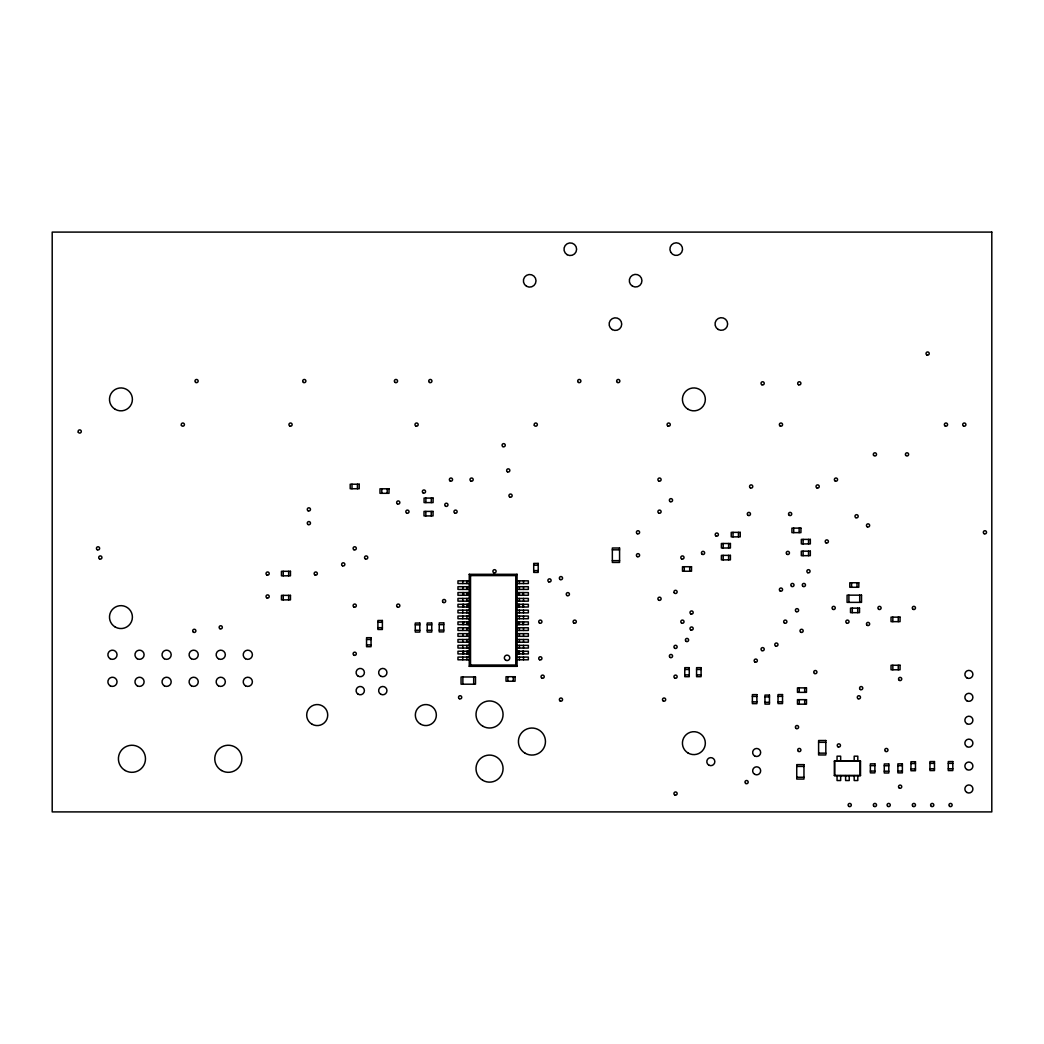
<?xml version="1.0" encoding="UTF-8"?>
<svg xmlns="http://www.w3.org/2000/svg" width="1044" height="1044" viewBox="0 0 1044 1044"><rect width="100%" height="100%" fill="white"/><g stroke="black" fill="none" stroke-linecap="round" stroke-linejoin="round"><path stroke-width="1.5" d="M517.067 666.333L515.775 665.041L515.775 575.596L517.067 574.304L469.252 574.304L469.252 666.333L517.067 666.333L517.067 574.304M469.252 666.333L470.531 665.041L470.531 575.596L469.252 574.304M834.339 775.575L860.504 775.575L860.504 761.141L834.339 761.141L834.339 775.575L860.504 775.575M834.339 761.141L860.504 761.141M612.345 549.823L619.575 549.823M612.345 560.641L619.575 560.641M533.706 565.209L538.208 565.209M533.706 570.624L538.208 570.624M470.531 575.596L515.775 575.596M469.252 580.842L457.964 580.842L457.964 583.557L469.252 583.557M517.067 580.842L528.342 580.842L528.342 583.557L517.067 583.557M469.252 586.715L457.964 586.715L457.964 589.416L469.252 589.416M517.067 586.715L528.342 586.715L528.342 589.416L517.067 589.416M469.252 592.574L457.964 592.574L457.964 595.276L469.252 595.276M517.067 592.574L528.342 592.574L528.342 595.276L517.067 595.276M469.252 598.434L457.964 598.434L457.964 601.148L469.252 601.148M517.067 598.434L528.342 598.434L528.342 601.148L517.067 601.148M469.252 604.306L457.964 604.306L457.964 607.008L469.252 607.008M517.067 604.306L528.342 604.306L528.342 607.008L517.067 607.008M469.252 610.166L457.964 610.166L457.964 612.88L469.252 612.88M517.067 610.166L528.342 610.166L528.342 612.88L517.067 612.88M469.252 616.038L457.964 616.038L457.964 618.74L469.252 618.74M517.067 616.038L528.342 616.038L528.342 618.74L517.067 618.74M469.252 621.898L457.964 621.898L457.964 624.599L469.252 624.599M517.067 621.898L528.342 621.898L528.342 624.599L517.067 624.599M377.889 622.276L382.391 622.276M439.25 624.677L443.752 624.677M415.29 624.86L419.805 624.86M427.231 624.834L431.733 624.834M377.889 627.692L382.391 627.692M469.252 627.757L457.964 627.757L457.964 630.472L469.252 630.472M517.067 627.757L528.342 627.757L528.342 630.472L517.067 630.472M439.25 630.093L443.752 630.093M415.29 630.276L419.805 630.276M427.231 630.237L431.733 630.237M469.252 633.63L457.964 633.63L457.964 636.331L469.252 636.331M517.067 633.63L528.342 633.63L528.342 636.331L517.067 636.331M366.548 639.489L371.051 639.489M469.252 639.489L457.964 639.489L457.964 642.204L469.252 642.204M517.067 639.489L528.342 639.489L528.342 642.204L517.067 642.204M366.548 644.905L371.051 644.905M469.252 645.362L457.964 645.362L457.964 648.063L469.252 648.063M517.067 645.362L528.342 645.362L528.342 648.063L517.067 648.063M469.252 651.221L457.964 651.221L457.964 653.922L469.252 653.922M517.067 651.221L528.342 651.221L528.342 653.922L517.067 653.922M469.252 657.081L457.964 657.081L457.964 659.795L469.252 659.795M517.067 657.081L528.342 657.081L528.342 659.795L517.067 659.795M470.531 665.041L515.775 665.041M684.76 669.478L689.262 669.478M696.57 669.465L701.085 669.465M684.76 674.881L689.262 674.881M696.57 674.881L701.085 674.881M752.372 696.426L756.887 696.426M778.028 696.374L782.53 696.374M764.952 696.896L769.467 696.896M752.372 701.842L756.887 701.842M778.028 701.79L782.53 701.79M764.952 702.312L769.467 702.312M818.6 742.323L825.817 742.323M818.6 753.142L825.817 753.142M929.956 763.36L934.471 763.36M948.291 763.36L952.807 763.36M910.955 763.516L915.471 763.516M870.37 765.657L874.885 765.657M897.879 765.657L902.381 765.657M884.281 765.774L888.796 765.774M796.742 766.426L803.958 766.426M910.955 768.932L915.471 768.932M929.956 768.775L934.471 768.775M948.291 768.775L952.807 768.775M870.37 771.059L874.885 771.059M897.879 771.059L902.381 771.059M884.281 771.19L888.796 771.19M796.742 777.258L803.958 777.258M898.258 617.148L898.258 621.65M898.258 665.263L898.258 669.778M892.842 617.148L892.842 621.65M892.842 665.263L892.842 669.778M860.073 761.572L860.073 775.144M859.708 595.158L859.708 602.375M857.803 761.141L857.803 756.182L854.188 756.182L854.188 761.141M857.803 775.575L857.803 780.534L854.188 780.534L854.188 775.575M857.711 608.143L857.711 612.658M857.007 582.761L857.007 587.276M852.295 608.143L852.295 612.658M851.591 582.761L851.591 587.276M849.229 775.575L849.229 780.534L845.614 780.534L845.614 775.575M848.889 595.158L848.889 602.375M840.655 761.141L840.655 756.182L837.053 756.182L837.053 761.141M840.655 775.575L840.655 780.534L837.053 780.534L837.053 775.575M834.769 761.572L834.769 775.144M808.539 539.396L808.539 543.911M808.526 551.167L808.526 555.669M804.676 687.865L804.676 692.368M804.689 699.676L804.689 704.178M803.123 539.396L803.123 543.911M803.11 551.167L803.11 555.669M799.26 687.865L799.26 692.368M799.273 699.676L799.273 704.178M799.13 528.12L799.13 532.636M793.714 528.12L793.714 532.636M738.447 532.362L738.447 536.864M733.032 532.362L733.032 536.864M728.621 543.493L728.621 548.009M728.608 555.369L728.608 559.871M723.205 543.493L723.205 548.009M723.192 555.369L723.192 559.871M689.706 566.722L689.706 571.238M684.29 566.722L684.29 571.238M523.514 580.842L523.514 583.557M523.514 586.715L523.514 589.416M523.514 592.574L523.514 595.276M523.514 598.434L523.514 601.148M523.514 604.306L523.514 607.008M523.514 610.166L523.514 612.88M523.514 616.038L523.514 618.74M523.514 621.898L523.514 624.599M523.514 627.757L523.514 630.472M523.514 633.63L523.514 636.331M523.514 639.489L523.514 642.204M523.514 645.362L523.514 648.063M523.514 651.221L523.514 653.922M523.514 657.081L523.514 659.795M522.705 592.574L522.705 595.276M522.705 604.306L522.705 607.008M522.705 621.898L522.705 624.599M522.705 651.221L522.705 653.922M519.403 580.842L519.403 583.557M519.403 586.715L519.403 589.416M519.403 592.574L519.403 595.276M519.403 598.434L519.403 601.148M519.403 604.306L519.403 607.008M519.403 610.166L519.403 612.88M519.403 616.038L519.403 618.74M519.403 621.898L519.403 624.599M519.403 627.757L519.403 630.472M519.403 633.63L519.403 636.331M519.403 639.489L519.403 642.204M519.403 645.362L519.403 648.063M519.403 651.221L519.403 653.922M519.403 657.081L519.403 659.795M518.594 592.574L518.594 595.276M518.594 604.306L518.594 607.008M518.594 621.898L518.594 624.599M518.594 651.221L518.594 653.922M513.243 676.721L513.243 681.236M507.841 676.721L507.841 681.236M473.689 676.982L473.689 684.198M467.725 592.574L467.725 595.276M467.725 604.306L467.725 607.008M467.725 621.898L467.725 624.599M467.725 651.221L467.725 653.922M466.916 580.842L466.916 583.557M466.916 586.715L466.916 589.416M466.916 592.574L466.916 595.276M466.916 598.434L466.916 601.148M466.916 604.306L466.916 607.008M466.916 610.166L466.916 612.88M466.916 616.038L466.916 618.74M466.916 621.898L466.916 624.599M466.916 627.757L466.916 630.472M466.916 633.63L466.916 636.331M466.916 639.489L466.916 642.204M466.916 645.362L466.916 648.063M466.916 651.221L466.916 653.922M466.916 657.081L466.916 659.795M463.601 592.574L463.601 595.276M463.601 604.306L463.601 607.008M463.601 621.898L463.601 624.599M463.601 651.221L463.601 653.922M462.792 580.842L462.792 583.557M462.792 586.715L462.792 589.416M462.792 592.574L462.792 595.276M462.792 598.434L462.792 601.148M462.792 604.306L462.792 607.008M462.792 610.166L462.792 612.88M462.792 616.038L462.792 618.74M462.792 621.898L462.792 624.599M462.792 627.757L462.792 630.472M462.792 633.63L462.792 636.331M462.792 639.489L462.792 642.204M462.792 645.362L462.792 648.063M462.792 651.221L462.792 653.922M462.792 657.081L462.792 659.795M462.87 676.982L462.87 684.198M431.302 498.079L431.302 502.595M431.237 511.403L431.237 515.919M425.887 498.079L425.887 502.595M425.835 511.403L425.835 515.919M387.207 488.801L387.207 493.316M381.791 488.801L381.791 493.316M357.413 484.22L357.413 488.736M351.998 484.22L351.998 488.736M288.666 571.303L288.666 575.818M288.666 595.367L288.666 599.882M283.25 571.303L283.25 575.818M283.25 595.367L283.25 599.882M991.8 232.094L52.2 232.094L52.2 811.906L991.8 811.906L991.8 232.094M359.214 484.22L350.197 484.22L350.197 488.736L359.214 488.736L359.214 484.22M389.007 488.801L379.99 488.801L379.99 493.316L389.007 493.316L389.007 488.801M433.103 498.079L424.073 498.079L424.073 502.595L433.103 502.595L433.103 498.079M433.051 511.403L424.021 511.403L424.021 515.919L433.051 515.919L433.051 511.403M800.931 528.12L791.913 528.12L791.913 532.636L800.931 532.636L800.931 528.12M740.248 532.362L731.231 532.362L731.231 536.864L740.248 536.864L740.248 532.362M810.34 539.396L801.322 539.396L801.322 543.911L810.34 543.911L810.34 539.396M730.422 543.493L721.391 543.493L721.391 548.009L730.422 548.009L730.422 543.493M619.575 548.009L612.345 548.009L612.345 562.442L619.575 562.442L619.575 548.009M810.327 551.167L801.309 551.167L801.309 555.669L810.327 555.669L810.327 551.167M730.409 555.369L721.391 555.369L721.391 559.871L730.409 559.871L730.409 555.369M538.208 563.408L533.706 563.408L533.706 572.425L538.208 572.425L538.208 563.408M691.519 566.722L682.489 566.722L682.489 571.238L691.519 571.238L691.519 566.722M290.467 571.303L281.449 571.303L281.449 575.818L290.467 575.818L290.467 571.303M858.807 582.761L849.79 582.761L849.79 587.276L858.807 587.276L858.807 582.761M290.467 595.367L281.449 595.367L281.449 599.882L290.467 599.882L290.467 595.367M861.522 595.158L847.076 595.158L847.076 602.375L861.522 602.375L861.522 595.158M859.512 608.143L850.495 608.143L850.495 612.658L859.512 612.658L859.512 608.143M900.058 617.148L891.041 617.148L891.041 621.65L900.058 621.65L900.058 617.148M382.391 620.475L377.889 620.475L377.889 629.493L382.391 629.493L382.391 620.475M443.752 622.876L439.25 622.876L439.25 631.894L443.752 631.894L443.752 622.876M419.805 623.059L415.29 623.059L415.29 632.077L419.805 632.077L419.805 623.059M431.733 623.02L427.231 623.02L427.231 632.051L431.733 632.051L431.733 623.02M371.051 637.688L366.548 637.688L366.548 646.706L371.051 646.706L371.051 637.688M900.058 665.263L891.041 665.263L891.041 669.778L900.058 669.778L900.058 665.263M689.262 667.664L684.76 667.664L684.76 676.695L689.262 676.695L689.262 667.664M701.085 667.664L696.57 667.664L696.57 676.682L701.085 676.682L701.085 667.664M515.057 676.721L506.027 676.721L506.027 681.236L515.057 681.236L515.057 676.721M475.503 676.982L461.056 676.982L461.056 684.198L475.503 684.198L475.503 676.982M806.477 687.865L797.459 687.865L797.459 692.368L806.477 692.368L806.477 687.865M756.887 694.625L752.372 694.625L752.372 703.643L756.887 703.643L756.887 694.625M782.53 694.573L778.028 694.573L778.028 703.591L782.53 703.591L782.53 694.573M769.467 695.095L764.952 695.095L764.952 704.113L769.467 704.113L769.467 695.095M806.49 699.676L797.459 699.676L797.459 704.178L806.49 704.178L806.49 699.676M825.817 740.509L818.6 740.509L818.6 754.956L825.817 754.956L825.817 740.509M915.471 761.715L910.955 761.715L910.955 770.746L915.471 770.746L915.471 761.715M934.471 761.559L929.956 761.559L929.956 770.576L934.471 770.576L934.471 761.559M952.807 761.559L948.291 761.559L948.291 770.576L952.807 770.576L952.807 761.559M874.885 763.843L870.37 763.843L870.37 772.873L874.885 772.873L874.885 763.843M902.381 763.843L897.879 763.843L897.879 772.873L902.381 772.873L902.381 763.843M888.796 763.973L884.281 763.973L884.281 772.991L888.796 772.991L888.796 763.973M803.958 764.626L796.742 764.626L796.742 779.059L803.958 779.059L803.958 764.626M688.153 409.313A11.458 11.458 0 0 0 705.339 399.395A11.458 11.458 0 0 0 688.153 389.464A11.458 11.458 0 0 0 688.153 409.313M115.218 409.313A11.458 11.458 0 0 0 132.405 399.395A11.458 11.458 0 0 0 115.218 389.464A11.458 11.458 0 0 0 115.218 409.313M688.153 753.076A11.458 11.458 0 0 0 705.339 743.145A11.458 11.458 0 0 0 688.153 733.227A11.458 11.458 0 0 0 688.153 753.076M115.218 627.026A11.458 11.458 0 0 0 132.405 617.108A11.458 11.458 0 0 0 115.218 607.177A11.458 11.458 0 0 0 115.218 627.026M708.811 765.121A4.019 4.019 0 0 0 714.84 761.65A4.019 4.019 0 0 0 708.811 758.166A4.019 4.019 0 0 0 708.811 765.121M754.655 774.296A4.019 4.019 0 0 0 760.671 770.811A4.019 4.019 0 0 0 754.655 767.34A4.019 4.019 0 0 0 754.655 774.296M754.655 755.96A4.019 4.019 0 0 0 760.671 752.476A4.019 4.019 0 0 0 754.655 749.005A4.019 4.019 0 0 0 754.655 755.96M125.189 770.511A13.533 13.533 0 0 0 145.481 758.779A13.533 13.533 0 0 0 125.189 747.06A13.533 13.533 0 0 0 125.189 770.511M221.537 770.511A13.533 13.533 0 0 0 241.843 758.779A13.533 13.533 0 0 0 221.537 747.06A13.533 13.533 0 0 0 221.537 770.511M690.789 613.911A1.605 1.605 0 0 0 693.19 612.528A1.605 1.605 0 0 0 690.789 611.131A1.605 1.605 0 0 0 690.789 613.911M573.9 623.085A1.605 1.605 0 0 0 576.314 621.689A1.605 1.605 0 0 0 573.9 620.293A1.605 1.605 0 0 0 573.9 623.085M443.282 602.453A1.605 1.605 0 0 0 445.684 601.07A1.605 1.605 0 0 0 443.282 599.674A1.605 1.605 0 0 0 443.282 602.453M342.445 565.783A1.605 1.605 0 0 0 344.859 564.399A1.605 1.605 0 0 0 342.445 563.003A1.605 1.605 0 0 0 342.445 565.783M800.787 632.246A1.605 1.605 0 0 0 803.188 630.85A1.605 1.605 0 0 0 800.787 629.467A1.605 1.605 0 0 0 800.787 632.246M885.573 751.419A1.605 1.605 0 0 0 887.987 750.023A1.605 1.605 0 0 0 885.573 748.639A1.605 1.605 0 0 0 885.573 751.419M867.251 625.369A1.605 1.605 0 0 0 869.652 623.986A1.605 1.605 0 0 0 867.251 622.589A1.605 1.605 0 0 0 867.251 625.369M780.155 425.991A1.605 1.605 0 0 0 782.569 424.608A1.605 1.605 0 0 0 780.155 423.212A1.605 1.605 0 0 0 780.155 425.991M963.495 425.991A1.605 1.605 0 0 0 965.909 424.608A1.605 1.605 0 0 0 963.495 423.212A1.605 1.605 0 0 0 963.495 425.991M181.434 425.404A1.605 1.605 0 0 0 184.214 425.404A1.605 1.605 0 0 0 182.83 423.003A1.605 1.605 0 0 0 181.434 425.404M945.159 425.991A1.605 1.605 0 0 0 947.574 424.608A1.605 1.605 0 0 0 945.159 423.212A1.605 1.605 0 0 0 945.159 425.991M415.773 425.991A1.605 1.605 0 0 0 418.187 424.608A1.605 1.605 0 0 0 415.773 423.212A1.605 1.605 0 0 0 415.773 425.991M289.736 425.991A1.605 1.605 0 0 0 292.137 424.608A1.605 1.605 0 0 0 289.736 423.212A1.605 1.605 0 0 0 289.736 425.991M534.358 425.404A1.605 1.605 0 0 0 537.138 425.404A1.605 1.605 0 0 0 535.755 423.003A1.605 1.605 0 0 0 534.358 425.404M667.86 425.991A1.605 1.605 0 0 0 670.274 424.608A1.605 1.605 0 0 0 667.86 423.212A1.605 1.605 0 0 0 667.86 425.991M78.313 432.281A1.605 1.605 0 0 0 81.093 432.281A1.605 1.605 0 0 0 79.696 429.867A1.605 1.605 0 0 0 78.313 432.281M397.451 607.034A1.605 1.605 0 0 0 399.852 605.65A1.605 1.605 0 0 0 397.451 604.254A1.605 1.605 0 0 0 397.451 607.034M353.903 655.162A1.605 1.605 0 0 0 356.317 653.779A1.605 1.605 0 0 0 353.903 652.383A1.605 1.605 0 0 0 353.903 655.162M353.903 607.034A1.605 1.605 0 0 0 356.317 605.65A1.605 1.605 0 0 0 353.903 604.254A1.605 1.605 0 0 0 353.903 607.034M674.737 648.285A1.605 1.605 0 0 0 677.151 646.902A1.605 1.605 0 0 0 674.737 645.505A1.605 1.605 0 0 0 674.737 648.285M791.613 586.415A1.605 1.605 0 0 0 794.027 585.018A1.605 1.605 0 0 0 791.613 583.635A1.605 1.605 0 0 0 791.613 586.415M548.7 581.834A1.605 1.605 0 0 0 551.101 580.438A1.605 1.605 0 0 0 548.7 579.042A1.605 1.605 0 0 0 548.7 581.834M195.776 382.456A1.605 1.605 0 0 0 198.177 381.06A1.605 1.605 0 0 0 195.776 379.664A1.605 1.605 0 0 0 195.776 382.456M926.824 354.947A1.605 1.605 0 0 0 929.238 353.564A1.605 1.605 0 0 0 926.824 352.167A1.605 1.605 0 0 0 926.824 354.947M761.82 384.74A1.605 1.605 0 0 0 764.234 383.357A1.605 1.605 0 0 0 761.82 381.96A1.605 1.605 0 0 0 761.82 384.74M798.49 384.74A1.605 1.605 0 0 0 800.905 383.357A1.605 1.605 0 0 0 798.49 381.96A1.605 1.605 0 0 0 798.49 384.74M395.154 382.456A1.605 1.605 0 0 0 397.568 381.06A1.605 1.605 0 0 0 395.154 379.664A1.605 1.605 0 0 0 395.154 382.456M429.528 382.456A1.605 1.605 0 0 0 431.942 381.06A1.605 1.605 0 0 0 429.528 379.664A1.605 1.605 0 0 0 429.528 382.456M303.491 382.456A1.605 1.605 0 0 0 305.892 381.06A1.605 1.605 0 0 0 303.491 379.664A1.605 1.605 0 0 0 303.491 382.456M578.493 382.456A1.605 1.605 0 0 0 580.895 381.06A1.605 1.605 0 0 0 578.493 379.664A1.605 1.605 0 0 0 578.493 382.456M617.448 382.456A1.605 1.605 0 0 0 619.862 381.06A1.605 1.605 0 0 0 617.448 379.664A1.605 1.605 0 0 0 617.448 382.456M984.127 533.706A1.605 1.605 0 0 0 986.528 532.309A1.605 1.605 0 0 0 984.127 530.926A1.605 1.605 0 0 0 984.127 533.706M798.49 751.419A1.605 1.605 0 0 0 800.905 750.023A1.605 1.605 0 0 0 798.49 748.639A1.605 1.605 0 0 0 798.49 751.419M874.115 806.412A1.605 1.605 0 0 0 876.529 805.028A1.605 1.605 0 0 0 874.115 803.632A1.605 1.605 0 0 0 874.115 806.412M848.916 806.412A1.605 1.605 0 0 0 851.317 805.028A1.605 1.605 0 0 0 848.916 803.632A1.605 1.605 0 0 0 848.916 806.412M832.864 609.331A1.605 1.605 0 0 0 835.278 607.934A1.605 1.605 0 0 0 832.864 606.551A1.605 1.605 0 0 0 832.864 609.331M745.781 783.496A1.605 1.605 0 0 0 748.196 782.113A1.605 1.605 0 0 0 745.781 780.716A1.605 1.605 0 0 0 745.781 783.496M459.321 698.71A1.605 1.605 0 0 0 461.735 697.314A1.605 1.605 0 0 0 459.321 695.93A1.605 1.605 0 0 0 459.321 698.71M887.87 806.412A1.605 1.605 0 0 0 890.284 805.028A1.605 1.605 0 0 0 887.87 803.632A1.605 1.605 0 0 0 887.87 806.412M913.082 806.412A1.605 1.605 0 0 0 915.484 805.028A1.605 1.605 0 0 0 913.082 803.632A1.605 1.605 0 0 0 913.082 806.412M878.709 609.331A1.605 1.605 0 0 0 881.11 607.934A1.605 1.605 0 0 0 878.709 606.551A1.605 1.605 0 0 0 878.709 609.331M266.82 574.957A1.605 1.605 0 0 0 269.221 573.561A1.605 1.605 0 0 0 266.82 572.177A1.605 1.605 0 0 0 266.82 574.957M266.82 597.873A1.605 1.605 0 0 0 269.221 596.476A1.605 1.605 0 0 0 266.82 595.093A1.605 1.605 0 0 0 266.82 597.873M314.949 574.957A1.605 1.605 0 0 0 317.35 573.561A1.605 1.605 0 0 0 314.949 572.177A1.605 1.605 0 0 0 314.949 574.957M931.418 806.412A1.605 1.605 0 0 0 933.819 805.028A1.605 1.605 0 0 0 931.418 803.632A1.605 1.605 0 0 0 931.418 806.412M949.74 806.412A1.605 1.605 0 0 0 952.154 805.028A1.605 1.605 0 0 0 949.74 803.632A1.605 1.605 0 0 0 949.74 806.412M796.207 728.503A1.605 1.605 0 0 0 798.608 727.107A1.605 1.605 0 0 0 796.207 725.711A1.605 1.605 0 0 0 796.207 728.503M539.526 623.085A1.605 1.605 0 0 0 541.94 621.689A1.605 1.605 0 0 0 539.526 620.293A1.605 1.605 0 0 0 539.526 623.085M681.615 558.918A1.605 1.605 0 0 0 684.029 557.522A1.605 1.605 0 0 0 681.615 556.126A1.605 1.605 0 0 0 681.615 558.918M637.205 556.622A1.605 1.605 0 0 0 639.607 555.225A1.605 1.605 0 0 0 637.205 553.842A1.605 1.605 0 0 0 637.205 556.622M715.988 535.99A1.605 1.605 0 0 0 718.402 534.606A1.605 1.605 0 0 0 715.988 533.21A1.605 1.605 0 0 0 715.988 535.99M637.205 533.706A1.605 1.605 0 0 0 639.607 532.309A1.605 1.605 0 0 0 637.205 530.926A1.605 1.605 0 0 0 637.205 533.706M826 542.867A1.605 1.605 0 0 0 828.401 541.484A1.605 1.605 0 0 0 826 540.087A1.605 1.605 0 0 0 826 542.867M899.328 680.375A1.605 1.605 0 0 0 901.742 678.978A1.605 1.605 0 0 0 899.328 677.595A1.605 1.605 0 0 0 899.328 680.375M913.082 609.331A1.605 1.605 0 0 0 915.484 607.934A1.605 1.605 0 0 0 913.082 606.551A1.605 1.605 0 0 0 913.082 609.331M406.612 513.074A1.605 1.605 0 0 0 409.026 511.69A1.605 1.605 0 0 0 406.612 510.294A1.605 1.605 0 0 0 406.612 513.074M454.74 513.074A1.605 1.605 0 0 0 457.142 511.69A1.605 1.605 0 0 0 454.74 510.294A1.605 1.605 0 0 0 454.74 513.074M658.699 513.074A1.605 1.605 0 0 0 661.113 511.69A1.605 1.605 0 0 0 658.699 510.294A1.605 1.605 0 0 0 658.699 513.074M658.699 600.169A1.605 1.605 0 0 0 661.113 598.773A1.605 1.605 0 0 0 658.699 597.377A1.605 1.605 0 0 0 658.699 600.169M784.488 623.085A1.605 1.605 0 0 0 786.902 621.689A1.605 1.605 0 0 0 784.488 620.293A1.605 1.605 0 0 0 784.488 623.085M796.207 611.627A1.605 1.605 0 0 0 798.608 610.231A1.605 1.605 0 0 0 796.207 608.835A1.605 1.605 0 0 0 796.207 611.627M674.15 592.705A1.605 1.605 0 0 0 676.93 592.705A1.605 1.605 0 0 0 675.546 590.291A1.605 1.605 0 0 0 674.15 592.705M397.451 503.913A1.605 1.605 0 0 0 399.852 502.516A1.605 1.605 0 0 0 397.451 501.133A1.605 1.605 0 0 0 397.451 503.913M445.566 506.209A1.605 1.605 0 0 0 447.98 504.813A1.605 1.605 0 0 0 445.566 503.417A1.605 1.605 0 0 0 445.566 506.209M670.157 501.616A1.605 1.605 0 0 0 672.571 500.233A1.605 1.605 0 0 0 670.157 498.836A1.605 1.605 0 0 0 670.157 501.616M816.826 487.874A1.605 1.605 0 0 0 819.24 486.478A1.605 1.605 0 0 0 816.826 485.082A1.605 1.605 0 0 0 816.826 487.874M450.16 480.997A1.605 1.605 0 0 0 452.561 479.601A1.605 1.605 0 0 0 450.16 478.217A1.605 1.605 0 0 0 450.16 480.997M750.362 487.874A1.605 1.605 0 0 0 752.776 486.478A1.605 1.605 0 0 0 750.362 485.082A1.605 1.605 0 0 0 750.362 487.874M789.329 515.371A1.605 1.605 0 0 0 791.73 513.974A1.605 1.605 0 0 0 789.329 512.591A1.605 1.605 0 0 0 789.329 515.371M748.078 515.371A1.605 1.605 0 0 0 750.479 513.974A1.605 1.605 0 0 0 748.078 512.591A1.605 1.605 0 0 0 748.078 515.371M470.779 480.997A1.605 1.605 0 0 0 473.193 479.601A1.605 1.605 0 0 0 470.779 478.217A1.605 1.605 0 0 0 470.779 480.997M835.161 480.997A1.605 1.605 0 0 0 837.575 479.601A1.605 1.605 0 0 0 835.161 478.217A1.605 1.605 0 0 0 835.161 480.997M754.956 662.04A1.605 1.605 0 0 0 757.357 660.643A1.605 1.605 0 0 0 754.956 659.26A1.605 1.605 0 0 0 754.956 662.04M670.157 657.459A1.605 1.605 0 0 0 672.571 656.063A1.605 1.605 0 0 0 670.157 654.679A1.605 1.605 0 0 0 670.157 657.459M658.699 480.997A1.605 1.605 0 0 0 661.113 479.601A1.605 1.605 0 0 0 658.699 478.217A1.605 1.605 0 0 0 658.699 480.997M686.195 641.407A1.605 1.605 0 0 0 688.609 640.024A1.605 1.605 0 0 0 686.195 638.628A1.605 1.605 0 0 0 686.195 641.407M567.036 595.576A1.605 1.605 0 0 0 569.437 594.193A1.605 1.605 0 0 0 567.036 592.796A1.605 1.605 0 0 0 567.036 595.576M780.155 590.995A1.605 1.605 0 0 0 782.569 589.599A1.605 1.605 0 0 0 780.155 588.216A1.605 1.605 0 0 0 780.155 590.995M681.615 623.085A1.605 1.605 0 0 0 684.029 621.689A1.605 1.605 0 0 0 681.615 620.293A1.605 1.605 0 0 0 681.615 623.085M219.932 628.723A1.605 1.605 0 0 0 222.333 627.327A1.605 1.605 0 0 0 219.932 625.943A1.605 1.605 0 0 0 219.932 628.723M803.071 586.415A1.605 1.605 0 0 0 805.485 585.018A1.605 1.605 0 0 0 803.071 583.635A1.605 1.605 0 0 0 803.071 586.415M560.158 579.537A1.605 1.605 0 0 0 562.559 578.141A1.605 1.605 0 0 0 560.158 576.758A1.605 1.605 0 0 0 560.158 579.537M761.82 650.582A1.605 1.605 0 0 0 764.234 649.185A1.605 1.605 0 0 0 761.82 647.802A1.605 1.605 0 0 0 761.82 650.582M858.077 698.71A1.605 1.605 0 0 0 860.491 697.314A1.605 1.605 0 0 0 858.077 695.93A1.605 1.605 0 0 0 858.077 698.71M308.071 524.532A1.605 1.605 0 0 0 310.473 523.148A1.605 1.605 0 0 0 308.071 521.752A1.605 1.605 0 0 0 308.071 524.532M867.251 526.828A1.605 1.605 0 0 0 869.652 525.432A1.605 1.605 0 0 0 867.251 524.049A1.605 1.605 0 0 0 867.251 526.828M502.869 446.623A1.605 1.605 0 0 0 505.27 445.227A1.605 1.605 0 0 0 502.869 443.831A1.605 1.605 0 0 0 502.869 446.623M873.528 455.197A1.605 1.605 0 0 0 876.308 455.197A1.605 1.605 0 0 0 874.924 452.783A1.605 1.605 0 0 0 873.528 455.197M353.903 549.744A1.605 1.605 0 0 0 356.317 548.361A1.605 1.605 0 0 0 353.903 546.965A1.605 1.605 0 0 0 353.903 549.744M97.236 549.744A1.605 1.605 0 0 0 99.637 548.361A1.605 1.605 0 0 0 97.236 546.965A1.605 1.605 0 0 0 97.236 549.744M308.071 510.79A1.605 1.605 0 0 0 310.473 509.394A1.605 1.605 0 0 0 308.071 508.01A1.605 1.605 0 0 0 308.071 510.79M855.78 517.667A1.605 1.605 0 0 0 858.194 516.271A1.605 1.605 0 0 0 855.78 514.875A1.605 1.605 0 0 0 855.78 517.667M905.618 455.197A1.605 1.605 0 0 0 908.397 455.197A1.605 1.605 0 0 0 907.001 452.783A1.605 1.605 0 0 0 905.618 455.197M507.449 471.823A1.605 1.605 0 0 0 509.85 470.439A1.605 1.605 0 0 0 507.449 469.043A1.605 1.605 0 0 0 507.449 471.823M365.361 558.918A1.605 1.605 0 0 0 367.775 557.522A1.605 1.605 0 0 0 365.361 556.126A1.605 1.605 0 0 0 365.361 558.918M99.519 558.918A1.605 1.605 0 0 0 101.934 557.522A1.605 1.605 0 0 0 99.519 556.126A1.605 1.605 0 0 0 99.519 558.918M690.789 629.95A1.605 1.605 0 0 0 693.19 628.566A1.605 1.605 0 0 0 690.789 627.17A1.605 1.605 0 0 0 690.789 629.95M193.479 632.246A1.605 1.605 0 0 0 195.894 630.85A1.605 1.605 0 0 0 193.479 629.467A1.605 1.605 0 0 0 193.479 632.246M807.664 572.66A1.605 1.605 0 0 0 810.066 571.277A1.605 1.605 0 0 0 807.664 569.88A1.605 1.605 0 0 0 807.664 572.66M493.695 572.66A1.605 1.605 0 0 0 496.109 571.277A1.605 1.605 0 0 0 493.695 569.88A1.605 1.605 0 0 0 493.695 572.66M539.526 659.743A1.605 1.605 0 0 0 541.94 658.359A1.605 1.605 0 0 0 539.526 656.963A1.605 1.605 0 0 0 539.526 659.743M775.575 646.001A1.605 1.605 0 0 0 777.989 644.605A1.605 1.605 0 0 0 775.575 643.221A1.605 1.605 0 0 0 775.575 646.001M860.373 689.536A1.605 1.605 0 0 0 862.775 688.153A1.605 1.605 0 0 0 860.373 686.756A1.605 1.605 0 0 0 860.373 689.536M674.737 794.954A1.605 1.605 0 0 0 677.151 793.571A1.605 1.605 0 0 0 674.737 792.174A1.605 1.605 0 0 0 674.737 794.954M541.823 678.078A1.605 1.605 0 0 0 544.237 676.695A1.605 1.605 0 0 0 541.823 675.298A1.605 1.605 0 0 0 541.823 678.078M674.737 678.078A1.605 1.605 0 0 0 677.151 676.695A1.605 1.605 0 0 0 674.737 675.298A1.605 1.605 0 0 0 674.737 678.078M509.733 497.035A1.605 1.605 0 0 0 512.147 495.639A1.605 1.605 0 0 0 509.733 494.256A1.605 1.605 0 0 0 509.733 497.035M423.146 492.951A1.605 1.605 0 0 0 425.56 491.554A1.605 1.605 0 0 0 423.146 490.171A1.605 1.605 0 0 0 423.146 492.951M899.328 788.089A1.605 1.605 0 0 0 901.742 786.693A1.605 1.605 0 0 0 899.328 785.297A1.605 1.605 0 0 0 899.328 788.089M838.045 746.838A1.605 1.605 0 0 0 840.459 745.442A1.605 1.605 0 0 0 838.045 744.046A1.605 1.605 0 0 0 838.045 746.838M846.619 623.085A1.605 1.605 0 0 0 849.033 621.689A1.605 1.605 0 0 0 846.619 620.293A1.605 1.605 0 0 0 846.619 623.085M814.542 673.497A1.605 1.605 0 0 0 816.943 672.101A1.605 1.605 0 0 0 814.542 670.718A1.605 1.605 0 0 0 814.542 673.497M702.247 554.325A1.605 1.605 0 0 0 704.648 552.942A1.605 1.605 0 0 0 702.247 551.545A1.605 1.605 0 0 0 702.247 554.325M787.032 554.325A1.605 1.605 0 0 0 789.447 552.942A1.605 1.605 0 0 0 787.032 551.545A1.605 1.605 0 0 0 787.032 554.325M663.279 700.994A1.605 1.605 0 0 0 665.694 699.611A1.605 1.605 0 0 0 663.279 698.214A1.605 1.605 0 0 0 663.279 700.994M560.158 700.994A1.605 1.605 0 0 0 562.559 699.611A1.605 1.605 0 0 0 560.158 698.214A1.605 1.605 0 0 0 560.158 700.994M245.497 685.804A4.607 4.607 0 0 0 252.4 681.823A4.607 4.607 0 0 0 245.497 677.843A4.607 4.607 0 0 0 245.497 685.804M218.431 685.804A4.607 4.607 0 0 0 225.334 681.823A4.607 4.607 0 0 0 218.431 677.843A4.607 4.607 0 0 0 218.431 685.804M191.365 685.804A4.607 4.607 0 0 0 198.269 681.823A4.607 4.607 0 0 0 191.365 677.843A4.607 4.607 0 0 0 191.365 685.804M164.299 685.804A4.607 4.607 0 0 0 171.203 681.823A4.607 4.607 0 0 0 164.299 677.843A4.607 4.607 0 0 0 164.299 685.804M137.234 685.804A4.607 4.607 0 0 0 144.124 681.823A4.607 4.607 0 0 0 137.234 677.843A4.607 4.607 0 0 0 137.234 685.804M110.155 685.804A4.607 4.607 0 0 0 117.058 681.823A4.607 4.607 0 0 0 110.155 677.843A4.607 4.607 0 0 0 110.155 685.804M245.497 658.738A4.607 4.607 0 0 0 252.4 654.758A4.607 4.607 0 0 0 245.497 650.777A4.607 4.607 0 0 0 245.497 658.738M218.431 658.738A4.607 4.607 0 0 0 225.334 654.758A4.607 4.607 0 0 0 218.431 650.777A4.607 4.607 0 0 0 218.431 658.738M191.365 658.738A4.607 4.607 0 0 0 198.269 654.758A4.607 4.607 0 0 0 191.365 650.777A4.607 4.607 0 0 0 191.365 658.738M164.299 658.738A4.607 4.607 0 0 0 171.203 654.758A4.607 4.607 0 0 0 164.299 650.777A4.607 4.607 0 0 0 164.299 658.738M137.234 658.738A4.607 4.607 0 0 0 144.124 654.758A4.607 4.607 0 0 0 137.234 650.777A4.607 4.607 0 0 0 137.234 658.738M110.155 658.738A4.607 4.607 0 0 0 117.058 654.758A4.607 4.607 0 0 0 110.155 650.777A4.607 4.607 0 0 0 110.155 658.738M567.14 254.697A6.316 6.316 0 0 0 576.614 249.229A6.316 6.316 0 0 0 567.14 243.761A6.316 6.316 0 0 0 567.14 254.697M526.541 286.278A6.316 6.316 0 0 0 536.016 280.81A6.316 6.316 0 0 0 526.541 275.342A6.316 6.316 0 0 0 526.541 286.278M612.254 329.591A6.316 6.316 0 0 0 621.728 324.123A6.316 6.316 0 0 0 612.254 318.655A6.316 6.316 0 0 0 612.254 329.591M670.757 252.27A6.316 6.316 0 0 0 681.706 252.27A6.316 6.316 0 0 0 676.225 242.795A6.316 6.316 0 0 0 670.757 252.27M632.468 286.16A6.316 6.316 0 0 0 641.943 280.679A6.316 6.316 0 0 0 632.468 275.211A6.316 6.316 0 0 0 632.468 286.16M718.181 329.46A6.316 6.316 0 0 0 727.655 323.992A6.316 6.316 0 0 0 718.181 318.524A6.316 6.316 0 0 0 718.181 329.46M482.772 780.325A13.52 13.52 0 0 0 503.064 768.606A13.52 13.52 0 0 0 482.772 756.9A13.52 13.52 0 0 0 482.772 780.325M525.184 753.259A13.52 13.52 0 0 0 545.464 741.54A13.52 13.52 0 0 0 525.184 729.834A13.52 13.52 0 0 0 525.184 753.259M482.772 726.193A13.52 13.52 0 0 0 503.064 714.474A13.52 13.52 0 0 0 482.772 702.769A13.52 13.52 0 0 0 482.772 726.193M966.874 792.461A4.019 4.019 0 0 0 972.904 788.99A4.019 4.019 0 0 0 966.874 785.506A4.019 4.019 0 0 0 966.874 792.461M966.874 769.545A4.019 4.019 0 0 0 972.904 766.061A4.019 4.019 0 0 0 966.874 762.59A4.019 4.019 0 0 0 966.874 769.545M966.874 746.63A4.019 4.019 0 0 0 972.904 743.145A4.019 4.019 0 0 0 966.874 739.674A4.019 4.019 0 0 0 966.874 746.63M966.874 723.714A4.019 4.019 0 0 0 972.904 720.229A4.019 4.019 0 0 0 966.874 716.758A4.019 4.019 0 0 0 966.874 723.714M966.874 700.798A4.019 4.019 0 0 0 972.904 697.314A4.019 4.019 0 0 0 966.874 693.842A4.019 4.019 0 0 0 966.874 700.798M966.874 677.869A4.019 4.019 0 0 0 972.904 674.398A4.019 4.019 0 0 0 966.874 670.927A4.019 4.019 0 0 0 966.874 677.869M380.721 676.173A4.15 4.15 0 0 0 386.946 672.571A4.15 4.15 0 0 0 380.721 668.982A4.15 4.15 0 0 0 380.721 676.173M358.17 676.173A4.15 4.15 0 0 0 364.395 672.571A4.15 4.15 0 0 0 358.17 668.982A4.15 4.15 0 0 0 358.17 676.173M358.17 694.221A4.15 4.15 0 0 0 364.395 690.619A4.15 4.15 0 0 0 358.17 687.03A4.15 4.15 0 0 0 358.17 694.221M380.721 694.221A4.15 4.15 0 0 0 386.946 690.619A4.15 4.15 0 0 0 380.721 687.03A4.15 4.15 0 0 0 380.721 694.221M311.947 724.171A10.505 10.505 0 0 0 327.725 715.075A10.505 10.505 0 0 0 311.947 705.966A10.505 10.505 0 0 0 311.947 724.171M420.588 724.171A10.505 10.505 0 0 0 436.353 715.075A10.505 10.505 0 0 0 420.588 705.966A10.505 10.505 0 0 0 420.588 724.171M505.714 660.199A2.701 2.701 0 0 0 509.785 657.851A2.701 2.701 0 0 0 505.714 655.501A2.701 2.701 0 0 0 505.714 660.199"/></g></svg>
